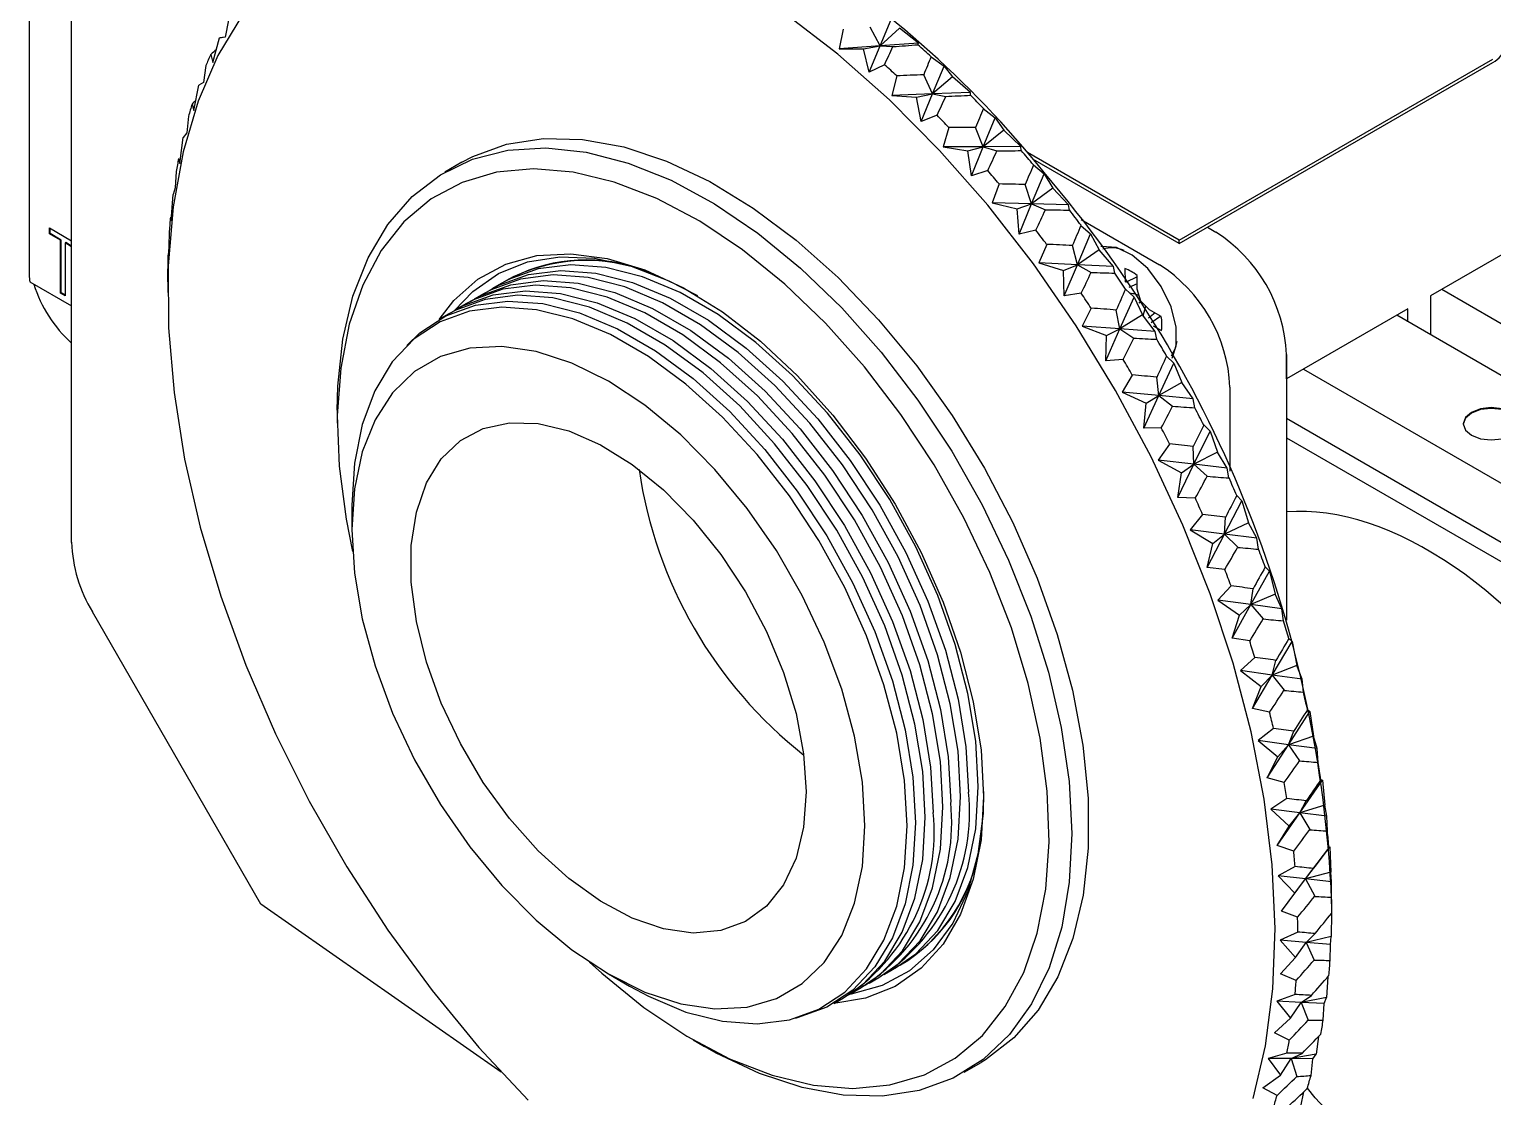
# Model space of a CAD drawing. Header units: inches. Extents: x 2.2 to 21.4, y 0.2 to 16.
# Drawn here: x 14.125 to 15.957, y 13.368 to 14.703 of the extents above; entities that cross this region are included whole.
import ezdxf

# ---------------------------------------------------------------- set-up
doc = ezdxf.new("R2010")
doc.units = ezdxf.units.IN
doc.header["$MEASUREMENT"] = 0

msp = doc.modelspace()

# ---------------------------------------------------------------- linework, layer by layer
at = {"color": 7, "linetype": 'Continuous', "lineweight": 25}
for p, q in [((14.1255, 15.2925), (14.1255, 14.3959)), ((14.1785, 14.0615), (14.1785, 15.0925)), ((14.3748, 14.7149), (14.3707, 14.6936)), ((15.1904, 14.6825), (15.2041, 14.7155)), ((14.3551, 14.6619), (14.3635, 14.6928)), ((14.3635, 14.6928), (14.3708, 14.6937)), ((14.3707, 14.6936), (14.3635, 14.6928)), ((15.1438, 14.7033), (15.1391, 14.6788)), ((15.1904, 14.6825), (15.1778, 14.7058)), ((15.2144, 14.7047), (15.1904, 14.6825)), ((15.2384, 14.686), (15.2144, 14.7047)), ((14.3525, 14.6717), (14.3551, 14.6619)), ((15.1904, 14.6825), (15.1391, 14.6788)), ((15.1391, 14.6788), (15.1694, 14.679)), ((15.1694, 14.679), (15.1904, 14.6825)), ((15.1766, 14.6495), (15.1694, 14.679)), ((15.1766, 14.6495), (15.1904, 14.6825)), ((15.2384, 14.686), (15.1904, 14.6825)), ((15.1904, 14.6825), (15.2062, 14.6816)), ((15.2376, 14.684), (15.2384, 14.686)), ((14.3466, 14.658), (14.3435, 14.6368)), ((15.1957, 14.659), (15.1766, 14.6495)), ((15.2541, 14.6689), (15.2702, 14.6572)), ((15.2559, 14.6225), (15.2702, 14.6572)), ((15.2702, 14.6572), (15.2809, 14.6439)), ((15.5644, 14.4394), (15.9569, 14.666)), ((15.5644, 14.4353), (15.9569, 14.6619)), ((14.3313, 14.6017), (14.3377, 14.6335)), ((14.3435, 14.6368), (14.3377, 14.6335)), ((15.2111, 14.645), (15.2051, 14.6206)), ((15.2559, 14.6225), (15.2448, 14.6463)), ((15.2809, 14.6439), (15.2559, 14.6225)), ((15.3035, 14.6243), (15.2809, 14.6439)), ((15.2559, 14.6225), (15.2051, 14.6206)), ((15.2051, 14.6206), (15.2359, 14.6182)), ((15.2359, 14.6182), (15.2559, 14.6225)), ((15.2417, 14.5878), (15.2359, 14.6182)), ((15.2417, 14.5878), (15.2559, 14.6225)), ((15.3035, 14.6243), (15.2559, 14.6225)), ((15.2559, 14.6225), (15.2724, 14.6194)), ((15.3035, 14.6208), (15.3035, 14.6243)), ((14.3292, 14.6098), (14.3313, 14.6017)), ((15.3194, 14.6042), (15.3342, 14.5927)), ((14.3247, 14.5946), (14.3225, 14.5737)), ((15.2616, 14.5957), (15.2417, 14.5878)), ((15.2764, 14.5803), (15.2691, 14.5561)), ((15.3193, 14.5564), (15.3097, 14.5805)), ((15.3193, 14.5564), (15.3342, 14.5927)), ((15.3342, 14.5927), (15.3451, 14.5769)), ((14.3138, 14.5354), (14.3182, 14.568)), ((14.3225, 14.5737), (14.3182, 14.568)), ((15.3451, 14.5769), (15.3193, 14.5564)), ((15.3663, 14.5567), (15.3451, 14.5769)), ((14.3123, 14.5418), (14.3138, 14.5354)), ((15.3193, 14.5564), (15.2691, 14.5561)), ((15.2691, 14.5561), (15.3002, 14.5512)), ((15.3002, 14.5512), (15.3193, 14.5564)), ((15.3044, 14.5201), (15.3002, 14.5512)), ((15.3044, 14.5201), (15.3193, 14.5564)), ((15.3663, 14.5567), (15.3193, 14.5564)), ((15.3193, 14.5564), (15.3362, 14.5511)), ((15.3669, 14.5516), (15.3663, 14.5567)), ((15.5644, 14.4394), (15.3745, 14.5491)), ((14.3094, 14.5253), (14.3081, 14.5048)), ((14.6667, 14.5369), (14.6455, 14.5246)), ((15.3249, 14.5265), (15.3044, 14.5201)), ((15.5644, 14.4353), (15.3814, 14.541)), ((15.3821, 14.5336), (15.3955, 14.5226)), ((14.3081, 14.5048), (14.3054, 14.4968)), ((15.3392, 14.5098), (15.3305, 14.4861)), ((15.3799, 14.4849), (15.3719, 14.5091)), ((15.3799, 14.4849), (15.3955, 14.5226)), ((15.3955, 14.5226), (15.4065, 14.5045)), ((14.303, 14.4638), (14.3054, 14.4968)), ((15.4065, 14.5045), (15.3799, 14.4849)), ((15.4261, 14.4838), (15.4065, 14.5045)), ((14.3021, 14.4684), (14.303, 14.4638)), ((15.3305, 14.4861), (15.3616, 14.4787)), ((15.3799, 14.4849), (15.3305, 14.4861)), ((15.3616, 14.4787), (15.3799, 14.4849)), ((15.3642, 14.4472), (15.3616, 14.4787)), ((15.3642, 14.4472), (15.3799, 14.4849)), ((15.3799, 14.4849), (15.3971, 14.4775)), ((15.4261, 14.4838), (15.3799, 14.4849)), ((15.4272, 14.4772), (15.4261, 14.4838)), ((14.1508, 14.4548), (14.1785, 14.4388)), ((14.1508, 14.4473), (14.1508, 14.4548)), ((14.1515, 14.4477), (14.1515, 14.4544)), ((14.3007, 14.4507), (14.3002, 14.4309)), ((15.3853, 14.4521), (15.3642, 14.4472)), ((15.4416, 14.458), (15.4537, 14.4476)), ((15.4419, 14.4653), (15.5397, 14.4088)), ((15.5998, 14.4557), (15.6104, 14.4496)), ((16.0311, 14.4577), (15.8791, 14.37)), ((14.1515, 14.4477), (14.1508, 14.4473)), ((14.1646, 14.4393), (14.1508, 14.4473)), ((14.1653, 14.4397), (14.1515, 14.4477)), ((14.1653, 14.4397), (14.1646, 14.4393)), ((14.1646, 14.3733), (14.1646, 14.4393)), ((14.1653, 14.3737), (14.1653, 14.4397)), ((14.1711, 14.4364), (14.1703, 14.436)), ((14.1703, 14.436), (14.1703, 14.37)), ((14.1785, 14.4313), (14.1703, 14.436)), ((14.1785, 14.4321), (14.1711, 14.4364)), ((15.3987, 14.4342), (15.3887, 14.4111)), ((15.4371, 14.4087), (15.4308, 14.4327)), ((15.4371, 14.4087), (15.4537, 14.4476)), ((15.4537, 14.4476), (15.4644, 14.4273)), ((15.5644, 14.4353), (15.5644, 14.4394)), ((14.2988, 14.3875), (14.2993, 14.4206)), ((14.3002, 14.4309), (14.2993, 14.4206)), ((15.4644, 14.4273), (15.4371, 14.4087)), ((15.4824, 14.4064), (15.4644, 14.4273)), ((15.3887, 14.4111), (15.4196, 14.4015)), ((15.4371, 14.4087), (15.3887, 14.4111)), ((15.4196, 14.4015), (15.4371, 14.4087)), ((15.4205, 14.3697), (15.4196, 14.4015)), ((15.4205, 14.3697), (15.4371, 14.4087)), ((15.4371, 14.4087), (15.4544, 14.3992)), ((15.4824, 14.4064), (15.4371, 14.4087)), ((15.4839, 14.3983), (15.4824, 14.4064)), ((15.4965, 14.4039), (15.4968, 14.3875)), ((15.5121, 14.378), (15.5118, 14.3954)), ((14.126, 14.3875), (14.1785, 14.3572)), ((14.2987, 14.3903), (14.2987, 14.374)), ((14.2987, 14.3903), (14.2988, 14.3875)), ((14.7168, 14.3857), (14.7045, 14.3786)), ((15.5118, 14.3935), (15.4973, 14.3867)), ((15.4973, 14.3781), (15.508, 14.3684)), ((15.5119, 14.385), (15.5014, 14.3804)), ((15.5166, 14.3633), (15.5121, 14.378)), ((15.8932, 14.3781), (16.15, 14.2299)), ((14.1653, 14.3737), (14.1646, 14.3733)), ((14.1703, 14.37), (14.1646, 14.3733)), ((14.1703, 14.3709), (14.1653, 14.3737)), ((14.6726, 14.3602), (14.6603, 14.3531)), ((14.6947, 14.3729), (14.6824, 14.3658)), ((15.4419, 14.3731), (15.4205, 14.3697)), ((15.4903, 14.3284), (15.508, 14.3684)), ((15.508, 14.3684), (15.5184, 14.346)), ((15.5173, 14.3627), (15.5141, 14.3608)), ((15.5272, 14.3524), (15.5166, 14.3633)), ((15.8791, 14.37), (15.8791, 14.321)), ((14.6505, 14.3474), (14.6382, 14.3403)), ((15.4544, 14.3543), (15.443, 14.3319)), ((15.4903, 14.3284), (15.4858, 14.352)), ((15.5184, 14.346), (15.4903, 14.3284)), ((15.5346, 14.3252), (15.5184, 14.346)), ((15.5195, 14.345), (15.5227, 14.3571)), ((15.5346, 14.3484), (15.526, 14.342)), ((15.5421, 14.3442), (15.5272, 14.3524)), ((15.5416, 14.3445), (15.5296, 14.3361)), ((15.8508, 14.3537), (15.6988, 14.2659)), ((16.8359, 13.7686), (15.8367, 14.3455)), ((15.8508, 14.3373), (15.8508, 14.3537)), ((15.443, 14.3319), (15.4736, 14.3202)), ((15.4903, 14.3284), (15.443, 14.3319)), ((15.4726, 14.2885), (15.4903, 14.3284)), ((15.4736, 14.3202), (15.4903, 14.3284)), ((15.4903, 14.3284), (15.5076, 14.3171)), ((15.5346, 14.3252), (15.4903, 14.3284)), ((15.532, 14.3322), (15.5424, 14.3264)), ((15.5364, 14.3156), (15.5346, 14.3252)), ((15.4726, 14.2885), (15.4736, 14.3202)), ((15.4944, 14.2904), (15.4726, 14.2885)), ((15.5391, 14.245), (15.558, 14.2858)), ((15.5487, 14.2946), (15.558, 14.2858)), ((15.558, 14.2858), (15.5679, 14.2615)), ((15.6988, 14.2965), (15.6988, 13.964)), ((15.6988, 14.2659), (15.6988, 14.2965)), ((15.5058, 14.2708), (15.4931, 14.2494)), ((15.5391, 14.245), (15.5364, 14.268)), ((15.72, 14.2781), (16.7192, 13.7013)), ((15.4931, 14.2494), (15.5231, 14.2356)), ((15.5391, 14.245), (15.4931, 14.2494)), ((15.5679, 14.2615), (15.5391, 14.245)), ((15.5822, 14.241), (15.5679, 14.2615)), ((15.6281, 14.2557), (15.6281, 14.1504)), ((15.5202, 14.2042), (15.5391, 14.245)), ((15.5202, 14.2042), (15.5231, 14.2356)), ((15.5231, 14.2356), (15.5391, 14.245)), ((15.5391, 14.245), (15.5562, 14.2318)), ((15.5822, 14.241), (15.5391, 14.245)), ((15.5842, 14.2299), (15.5822, 14.241)), ((14.5108, 14.227), (14.5108, 14.2107)), ((15.6988, 14.2169), (16.7571, 13.6059)), ((15.5421, 14.2047), (15.5202, 14.2042)), ((15.5829, 14.1592), (15.6032, 14.2006)), ((15.5952, 14.2083), (15.6032, 14.2006)), ((15.6032, 14.2006), (15.6123, 14.1745)), ((15.5524, 14.1845), (15.5383, 14.1641)), ((15.5829, 14.1592), (15.582, 14.1813)), ((15.6988, 14.1924), (16.7359, 13.5937)), ((15.5383, 14.1641), (15.5675, 14.1486)), ((15.5829, 14.1592), (15.5383, 14.1641)), ((15.5627, 14.1178), (15.5829, 14.1592)), ((15.5675, 14.1486), (15.5829, 14.1592)), ((15.6123, 14.1745), (15.5829, 14.1592)), ((15.5829, 14.1592), (15.5997, 14.1442)), ((15.6247, 14.1545), (15.5829, 14.1592)), ((15.6247, 14.1545), (15.6123, 14.1745)), ((15.5627, 14.1178), (15.5675, 14.1486)), ((15.6268, 14.142), (15.6247, 14.1545)), ((14.5292, 14.108), (14.5292, 14.0776)), ((15.5847, 14.1168), (15.5627, 14.1178)), ((15.6214, 14.0718), (15.6431, 14.1135)), ((15.6365, 14.12), (15.6431, 14.1135)), ((15.6431, 14.1135), (15.6514, 14.0859)), ((15.5938, 14.0963), (15.5783, 14.0771)), ((15.6214, 14.0718), (15.6224, 14.0928)), ((15.6514, 14.0859), (15.6214, 14.0718)), ((15.6618, 14.0667), (15.6514, 14.0859)), ((15.5783, 14.0771), (15.6066, 14.06)), ((15.6214, 14.0718), (15.5783, 14.0771)), ((15.5997, 14.03), (15.6214, 14.0718)), ((15.6066, 14.06), (15.6214, 14.0718)), ((15.6214, 14.0718), (15.6377, 14.0553)), ((15.6618, 14.0667), (15.6214, 14.0718)), ((15.6639, 14.0529), (15.6618, 14.0667)), ((15.5997, 14.03), (15.6066, 14.06)), ((15.6217, 14.0277), (15.5997, 14.03)), ((15.6722, 14.0307), (15.6775, 14.0255)), ((15.6542, 13.9836), (15.6775, 14.0255)), ((15.6775, 14.0255), (15.6846, 13.9966)), ((15.6294, 14.007), (15.6127, 13.9891)), ((15.6542, 13.9836), (15.657, 14.0034)), ((15.6846, 13.9966), (15.6542, 13.9836)), ((15.6931, 13.9784), (15.6846, 13.9966)), ((14.4154, 13.6089), (14.2044, 13.9744)), ((15.6127, 13.9891), (15.6399, 13.9706)), ((15.6542, 13.9836), (15.6127, 13.9891)), ((15.631, 13.9416), (15.6542, 13.9836)), ((15.6399, 13.9706), (15.6542, 13.9836)), ((15.6542, 13.9836), (15.6698, 13.9657)), ((15.6931, 13.9784), (15.6542, 13.9836)), ((15.695, 13.9633), (15.6931, 13.9784)), ((15.631, 13.9416), (15.6399, 13.9706)), ((15.6528, 13.9381), (15.631, 13.9416)), ((15.681, 13.8955), (15.7059, 13.9374)), ((15.7018, 13.9411), (15.7059, 13.9374)), ((15.7059, 13.9374), (15.7117, 13.9073)), ((15.6591, 13.9174), (15.6412, 13.901)), ((15.6412, 13.901), (15.667, 13.8813)), ((15.681, 13.8955), (15.6412, 13.901)), ((15.681, 13.8955), (15.6855, 13.9139)), ((15.7117, 13.9073), (15.681, 13.8955)), ((15.7183, 13.8904), (15.7117, 13.9073)), ((15.6561, 13.8537), (15.681, 13.8955)), ((15.667, 13.8813), (15.681, 13.8955)), ((15.681, 13.8955), (15.6957, 13.8764)), ((15.7183, 13.8904), (15.681, 13.8955)), ((15.7199, 13.8741), (15.7183, 13.8904)), ((15.6561, 13.8537), (15.667, 13.8813)), ((15.6777, 13.8489), (15.6561, 13.8537)), ((15.7014, 13.8084), (15.728, 13.85)), ((15.7251, 13.8522), (15.728, 13.85)), ((15.728, 13.85), (15.7325, 13.8191)), ((15.6825, 13.8285), (15.6634, 13.8135)), ((15.6634, 13.8135), (15.6878, 13.793)), ((15.7014, 13.8084), (15.6634, 13.8135)), ((15.7014, 13.8084), (15.7078, 13.8251)), ((15.7325, 13.8191), (15.7014, 13.8084)), ((15.7371, 13.8036), (15.7325, 13.8191)), ((15.6748, 13.7669), (15.7014, 13.8084)), ((15.6748, 13.7669), (15.6878, 13.793)), ((15.6878, 13.793), (15.7014, 13.8084)), ((15.7014, 13.8084), (15.7152, 13.7882)), ((15.7371, 13.8036), (15.7014, 13.8084)), ((15.7383, 13.7862), (15.7371, 13.8036)), ((15.696, 13.761), (15.6748, 13.7669)), ((15.7154, 13.7231), (15.7437, 13.7641)), ((15.7419, 13.7648), (15.7437, 13.7641)), ((15.7437, 13.7641), (15.7467, 13.7326)), ((15.6993, 13.741), (15.6791, 13.7277)), ((15.7154, 13.7231), (15.7234, 13.738)), ((15.6791, 13.7277), (15.702, 13.7065)), ((15.7154, 13.7231), (15.6791, 13.7277)), ((15.6871, 13.6821), (15.7154, 13.7231)), ((15.702, 13.7065), (15.7154, 13.7231)), ((15.7467, 13.7326), (15.7154, 13.7231)), ((15.7154, 13.7231), (15.728, 13.7021)), ((15.7494, 13.7188), (15.7154, 13.7231)), ((15.7494, 13.7188), (15.7467, 13.7326)), ((15.7501, 13.7005), (15.7494, 13.7188)), ((15.6871, 13.6821), (15.702, 13.7065)), ((15.7078, 13.6753), (15.6871, 13.6821)), ((15.7227, 13.6404), (15.7529, 13.6807)), ((15.752, 13.6796), (15.7529, 13.6807)), ((15.7529, 13.6807), (15.7541, 13.6488)), ((15.7095, 13.6559), (15.6883, 13.6442)), ((15.6883, 13.6442), (15.7094, 13.6226)), ((15.7227, 13.6404), (15.6883, 13.6442)), ((15.7227, 13.6404), (15.7324, 13.6534)), ((15.7541, 13.6488), (15.7227, 13.6404)), ((15.755, 13.6369), (15.7541, 13.6488)), ((15.6926, 13.6001), (15.7227, 13.6404)), ((15.7094, 13.6226), (15.7227, 13.6404)), ((15.7227, 13.6404), (15.7341, 13.6187)), ((15.755, 13.6369), (15.7227, 13.6404)), ((15.7552, 13.6176), (15.755, 13.6369)), ((14.716, 13.3989), (14.4154, 13.6089)), ((15.6926, 13.6001), (15.7094, 13.6226)), ((15.7554, 13.5984), (15.7554, 13.6147)), ((15.7127, 13.5925), (15.6926, 13.6001)), ((15.7553, 13.5975), (15.7548, 13.5684)), ((15.7129, 13.5739), (15.6908, 13.5639)), ((15.7234, 13.5611), (15.7346, 13.572)), ((15.6908, 13.5639), (15.7101, 13.5423)), ((15.7234, 13.5611), (15.6908, 13.5639)), ((15.7101, 13.5423), (15.7234, 13.5611)), ((15.7548, 13.5684), (15.7234, 13.5611)), ((15.7234, 13.5611), (15.7334, 13.539)), ((15.7539, 13.5585), (15.7234, 13.5611)), ((15.7534, 13.5386), (15.7539, 13.5585)), ((15.7539, 13.5585), (15.7548, 13.5684)), ((15.6915, 13.5218), (15.7101, 13.5423)), ((14.8502, 13.5216), (14.8765, 13.5064)), ((15.1764, 13.5102), (15.1887, 13.5173)), ((15.1985, 13.5229), (15.2108, 13.53)), ((15.7109, 13.5134), (15.6915, 13.5218)), ((15.7506, 13.5182), (15.7487, 13.4923)), ((15.1543, 13.4974), (15.1666, 13.5045)), ((15.1322, 13.4846), (15.1445, 13.4917)), ((15.7095, 13.4958), (15.6866, 13.4876)), ((15.6866, 13.4876), (15.704, 13.4661)), ((15.7173, 13.486), (15.6866, 13.4876)), ((15.704, 13.4661), (15.7173, 13.486)), ((15.7173, 13.486), (15.7299, 13.4948)), ((15.7487, 13.4923), (15.7173, 13.486)), ((15.7173, 13.486), (15.726, 13.4636)), ((15.7461, 13.4845), (15.7173, 13.486)), ((15.7448, 13.464), (15.7461, 13.4845)), ((15.7461, 13.4845), (15.7487, 13.4923)), ((15.6836, 13.4478), (15.704, 13.4661)), ((15.7023, 13.4389), (15.6836, 13.4478)), ((15.7389, 13.4434), (15.7359, 13.4211)), ((14.9563, 13.4391), (14.9704, 13.431)), ((15.2954, 13.3988), (15.3167, 13.411)), ((15.6993, 13.4224), (15.6758, 13.416)), ((15.6758, 13.416), (15.6912, 13.3949)), ((15.7046, 13.4158), (15.6758, 13.416)), ((15.6912, 13.3949), (15.7046, 13.4158)), ((15.7046, 13.4158), (15.7185, 13.4223)), ((15.7359, 13.4211), (15.7046, 13.4158)), ((15.7046, 13.4158), (15.7117, 13.3934)), ((15.7317, 13.4156), (15.7046, 13.4158)), ((15.7295, 13.3946), (15.7317, 13.4156)), ((15.7317, 13.4156), (15.7359, 13.4211)), ((15.6692, 13.379), (15.6912, 13.3949)), ((15.687, 13.3696), (15.6692, 13.379)), ((15.7201, 13.374), (15.7164, 13.3556))]:
    msp.add_line(p, q, dxfattribs=at)
at = {"color": 7, "linetype": 'Continuous', "lineweight": 25, "flags": 128}
for points in [[(14.3923, 14.7215), (14.3615, 14.6706), (14.3367, 14.6132), (14.3179, 14.5498), (14.3054, 14.4811), (14.2993, 14.4076), (14.2997, 14.33), (14.3066, 14.2491), (14.3198, 14.1657), (14.3394, 14.0805), (14.365, 13.9942), (14.3964, 13.9078), (14.4335, 13.822), (14.4757, 13.7376), (14.5228, 13.6555), (14.5742, 13.5763), (14.6295, 13.5008), (14.6882, 13.4297), (14.7498, 13.3637)], [(15.3249, 14.4832), (15.2647, 14.5518), (15.2019, 14.6151), (15.1372, 14.6723), (15.0712, 14.723)], [(14.6667, 14.5369), (14.6807, 14.5443), (14.7229, 14.5596), (14.7689, 14.5668), (14.818, 14.5656), (14.8695, 14.5561), (14.9228, 14.5385), (14.977, 14.5129), (15.0315, 14.4797), (15.0853, 14.4395), (15.1379, 14.3927), (15.1884, 14.34), (15.2362, 14.2822), (15.2805, 14.2201), (15.3207, 14.1545), (15.3564, 14.0864), (15.3869, 14.0167), (15.4119, 13.9464), (15.431, 13.8765), (15.4439, 13.808), (15.4504, 13.7417), (15.4506, 13.6788), (15.4442, 13.62), (15.4316, 13.5661), (15.4127, 13.518), (15.388, 13.4763), (15.3576, 13.4416), (15.3222, 13.4143), (15.3167, 13.411)], [(14.5108, 14.227), (14.5116, 14.2568), (14.5179, 14.3157), (14.5306, 14.3695), (14.5494, 14.4176), (14.5742, 14.4593), (14.6045, 14.4941), (14.64, 14.5213), (14.6801, 14.5407), (14.7242, 14.552), (14.7719, 14.555), (14.8223, 14.5496), (14.8748, 14.536), (14.9286, 14.5144), (14.9831, 14.485), (15.0373, 14.4482), (15.0906, 14.4046), (15.1422, 14.3548), (15.1915, 14.2995)], [(15.1705, 14.2809), (15.1219, 14.3355), (15.0708, 14.3846), (15.0181, 14.4273), (14.9645, 14.4632), (14.9107, 14.4916), (14.8576, 14.5121), (14.806, 14.5246), (14.7565, 14.5286), (14.71, 14.5244), (14.6671, 14.5117), (14.6283, 14.491), (14.5944, 14.4624), (14.5657, 14.4264), (14.5428, 14.3834), (14.5258, 14.3343), (14.5152, 14.2795), (14.5109, 14.22), (14.5132, 14.1567), (14.5219, 14.0903), (14.5301, 14.05)], [(15.6569, 13.3656), (15.6725, 13.4318), (15.6818, 13.503), (15.6846, 13.5786), (15.681, 13.6579), (15.6709, 13.7402), (15.6545, 13.8246), (15.6319, 13.9104), (15.6034, 13.9969), (15.5691, 14.0831), (15.5294, 14.1683), (15.4847, 14.2516), (15.4354, 14.3324), (15.382, 14.4099), (15.3249, 14.4832)], [(15.5558, 14.2919), (15.5608, 14.3075), (15.5608, 14.3306), (15.5543, 14.3562), (15.542, 14.3815), (15.5252, 14.4039), (15.5058, 14.4207), (15.4859, 14.4304), (15.4675, 14.4316), (15.4665, 14.4315)], [(14.6383, 14.3404), (14.6567, 14.3641), (14.6868, 14.3907), (14.7217, 14.4095), (14.7608, 14.4202), (14.8034, 14.4225), (14.8487, 14.4165), (14.896, 14.4022), (14.9443, 14.3799), (14.9928, 14.35), (15.0407, 14.3131), (15.087, 14.2697), (15.1311, 14.2206)], [(14.6578, 14.3514), (14.6804, 14.3753), (14.7125, 14.3977), (14.7491, 14.4123), (14.7894, 14.4187), (14.8328, 14.4169), (14.8785, 14.4069), (14.9257, 14.3888), (14.9616, 14.3702)], [(15.1887, 13.5173), (15.2127, 13.5341), (15.2402, 13.5632), (15.2621, 13.5994), (15.2781, 13.6421), (15.2878, 13.6904), (15.291, 13.7434), (15.2878, 13.8002), (15.2781, 13.8597), (15.2621, 13.9208), (15.2402, 13.9824), (15.2127, 14.0432), (15.1801, 14.1022), (15.1431, 14.1583), (15.1024, 14.2105), (15.0587, 14.2576), (15.0128, 14.299), (14.9655, 14.3338), (14.9179, 14.3613), (14.8706, 14.381), (14.8247, 14.3927), (14.781, 14.396), (14.7403, 14.3909), (14.7033, 14.3775), (14.6947, 14.3729)], [(14.6997, 14.3757), (14.7131, 14.3832), (14.7501, 14.3966), (14.7908, 14.4017), (14.8345, 14.3983), (14.8804, 14.3867), (14.9277, 14.3669), (14.9753, 14.3394), (15.0226, 14.3046), (15.0685, 14.2633), (15.1122, 14.2161), (15.1529, 14.164), (15.1899, 14.1079), (15.2225, 14.0489), (15.25, 13.988), (15.2719, 13.9265), (15.2879, 13.8654), (15.2976, 13.8059), (15.3008, 13.7491)], [(15.2108, 13.53), (15.2348, 13.5469), (15.2623, 13.576), (15.2842, 13.6122), (15.3002, 13.6548), (15.3099, 13.7031), (15.3131, 13.7562), (15.3099, 13.813), (15.3002, 13.8725), (15.2842, 13.9336), (15.2623, 13.9951), (15.2348, 14.056), (15.2022, 14.115), (15.1652, 14.1711), (15.1245, 14.2232), (15.0808, 14.2704), (15.0349, 14.3117), (14.9876, 14.3465), (14.94, 14.374), (14.8927, 14.3938), (14.8468, 14.4054), (14.8031, 14.4088), (14.7624, 14.4037), (14.7254, 14.3903), (14.7168, 14.3857)], [(15.1666, 13.5045), (15.1906, 13.5213), (15.2181, 13.5504), (15.24, 13.5867), (15.256, 13.6293), (15.2657, 13.6776), (15.2689, 13.7307), (15.2657, 13.7875), (15.256, 13.847), (15.24, 13.9081), (15.2181, 13.9696), (15.1906, 14.0305), (15.158, 14.0895), (15.121, 14.1456), (15.0803, 14.1977), (15.0366, 14.2449), (14.9907, 14.2862), (14.9434, 14.321), (14.8958, 14.3485), (14.8485, 14.3683), (14.8026, 14.3799), (14.7589, 14.3832), (14.7182, 14.3782), (14.6812, 14.3648), (14.6726, 14.3602)], [(14.6776, 14.3629), (14.691, 14.3704), (14.728, 14.3838), (14.7687, 14.3889), (14.8124, 14.3856), (14.8583, 14.3739), (14.9056, 14.3542), (14.9532, 14.3267), (15.0005, 14.2919), (15.0464, 14.2505), (15.0901, 14.2034), (15.1308, 14.1512), (15.1678, 14.0951), (15.2004, 14.0361), (15.2279, 13.9753), (15.2498, 13.9137), (15.2658, 13.8526), (15.2755, 13.7931), (15.2787, 13.7363)], [(14.5979, 14.3077), (14.6142, 14.3235), (14.6468, 14.3449), (14.6838, 14.3583), (14.7245, 14.3634), (14.7682, 14.3601), (14.8141, 14.3484), (14.8614, 14.3287), (14.909, 14.3011), (14.9563, 14.2664), (15.0022, 14.225), (15.0459, 14.1778), (15.0866, 14.1257), (15.1236, 14.0696), (15.1562, 14.0106), (15.1837, 13.9498), (15.2056, 13.8882), (15.2216, 13.8271), (15.2313, 13.7676), (15.2345, 13.7108)], [(15.1445, 13.4917), (15.1685, 13.5086), (15.196, 13.5377), (15.2179, 13.5739), (15.2339, 13.6166), (15.2436, 13.6649), (15.2468, 13.7179), (15.2436, 13.7747), (15.2339, 13.8342), (15.2179, 13.8953), (15.196, 13.9569), (15.1685, 14.0177), (15.1359, 14.0767), (15.0989, 14.1328), (15.0582, 14.1849), (15.0145, 14.2321), (14.9686, 14.2735), (14.9213, 14.3082), (14.8737, 14.3358), (14.8264, 14.3555), (14.7805, 14.3672), (14.7368, 14.3705), (14.6961, 14.3654), (14.6591, 14.352), (14.6505, 14.3474)], [(14.6555, 14.3501), (14.6689, 14.3577), (14.7059, 14.3711), (14.7466, 14.3761), (14.7903, 14.3728), (14.8362, 14.3612), (14.8835, 14.3414), (14.9311, 14.3139), (14.9784, 14.2791), (15.0243, 14.2378), (15.068, 14.1906), (15.1087, 14.1385), (15.1457, 14.0824), (15.1783, 14.0234), (15.2058, 13.9625), (15.2277, 13.901), (15.2437, 13.8399), (15.2534, 13.7804), (15.2566, 13.7236)], [(14.8765, 13.5064), (14.9003, 13.4937), (14.9472, 13.474), (14.9929, 13.4624), (15.0363, 13.4591), (15.0769, 13.4642), (15.1136, 13.4775), (15.146, 13.4988), (15.1733, 13.5278), (15.1951, 13.5638), (15.211, 13.6062), (15.2206, 13.6542), (15.2239, 13.707), (15.2206, 13.7635), (15.211, 13.8226), (15.1951, 13.8834), (15.1733, 13.9446), (15.146, 14.0051), (15.1136, 14.0637), (15.0769, 14.1195), (15.0363, 14.1713), (14.9929, 14.2182), (14.9472, 14.2594), (14.9003, 14.2939), (14.8529, 14.3213), (14.8059, 14.341), (14.7602, 14.3525), (14.7168, 14.3558), (14.6763, 14.3508), (14.6395, 14.3375), (14.6071, 14.3161), (14.5798, 14.2872), (14.558, 14.2512), (14.5421, 14.2088), (14.5325, 14.1607), (14.5292, 14.108), (14.5292, 14.108)], [(14.5292, 14.0776), (14.5325, 14.023), (14.5422, 13.9657), (14.5582, 13.9069), (14.5802, 13.8478), (14.6076, 13.7896), (14.64, 13.7335), (14.6767, 13.6806), (14.7169, 13.6321), (14.7598, 13.5888), (14.8046, 13.5517), (14.8503, 13.5216), (14.8959, 13.499), (14.9407, 13.4844), (14.9836, 13.4781), (15.0238, 13.4802), (15.0605, 13.4908), (15.0929, 13.5095), (15.1203, 13.536), (15.1423, 13.5697), (15.1583, 13.61), (15.168, 13.6561), (15.1713, 13.707), (15.168, 13.7616), (15.1583, 13.8189), (15.1423, 13.8777), (15.1203, 13.9368), (15.0929, 13.995), (15.0605, 14.0511), (15.0238, 14.104), (14.9836, 14.1525), (14.9407, 14.1958), (14.8959, 14.2329), (14.8503, 14.263), (14.8046, 14.2856), (14.7598, 14.3002), (14.7169, 14.3065), (14.6767, 14.3043), (14.64, 14.2938), (14.6076, 14.2751), (14.5802, 14.2486), (14.5582, 14.2149), (14.5422, 14.1746), (14.5325, 14.1285), (14.5292, 14.0776)], [(15.5614, 14.3127), (15.5591, 14.3033), (15.5544, 14.2942)], [(15.1915, 14.2995), (15.2376, 14.2394), (15.2799, 14.1754), (15.318, 14.1085), (15.3511, 14.0394), (15.3789, 13.9693), (15.401, 13.8991), (15.417, 13.8297), (15.4267, 13.7622), (15.4301, 13.6975), (15.427, 13.6366), (15.4175, 13.5801), (15.4017, 13.5291), (15.3798, 13.4841), (15.3523, 13.4458), (15.3193, 13.4147), (15.2815, 13.3914), (15.2393, 13.376), (15.1933, 13.3688), (15.1442, 13.37), (15.0926, 13.3795), (15.0394, 13.3972), (14.9851, 13.4227), (14.9704, 13.431)], [(14.8267, 13.5362), (14.8418, 13.5225), (14.8946, 13.4797), (14.9482, 13.4439), (15.0019, 13.4155), (15.055, 13.3949), (15.1067, 13.3825), (15.1561, 13.3784), (15.2026, 13.3827), (15.2456, 13.3953), (15.2843, 13.4161), (15.3183, 13.4447), (15.3469, 13.4807), (15.3699, 13.5236), (15.3868, 13.5728), (15.3975, 13.6275), (15.4017, 13.687), (15.3995, 13.7504), (15.3907, 13.8167), (15.3757, 13.885), (15.3545, 13.9544), (15.3275, 14.0237), (15.2951, 14.092), (15.2578, 14.1583), (15.216, 14.2215), (15.1705, 14.2809)], [(15.1311, 14.2206), (15.172, 14.1668), (15.2091, 14.1092), (15.2416, 14.0488), (15.2691, 13.9868), (15.291, 13.9241), (15.3069, 13.8619), (15.3165, 13.8014), (15.3198, 13.7436), (15.3165, 13.6895), (15.3068, 13.6402), (15.2909, 13.5964), (15.269, 13.559), (15.2415, 13.5287), (15.2089, 13.5059), (15.1718, 13.4912), (15.1323, 13.4847)], [(15.9799, 14.224), (15.9685, 14.2284), (15.9551, 14.23), (15.9417, 14.2284), (15.9304, 14.224), (15.9228, 14.2175), (15.9201, 14.2098), (15.9228, 14.202), (15.9304, 14.1955), (15.9417, 14.1911), (15.9551, 14.1896), (15.9685, 14.1911), (15.9799, 14.1955), (15.9874, 14.202), (15.9901, 14.2098), (15.9874, 14.2175), (15.9799, 14.224)], [(15.9799, 14.2232), (15.9685, 14.2276), (15.9551, 14.2291), (15.9417, 14.2276), (15.9304, 14.2232), (15.9228, 14.2167), (15.9201, 14.2094)], [(15.0977, 13.7494), (15.0945, 13.7054), (15.085, 13.6663), (15.0694, 13.633), (15.0481, 13.6064), (15.0217, 13.5872), (14.9908, 13.5759), (14.9564, 13.5728), (14.9191, 13.578), (14.8801, 13.5914), (14.8403, 13.6125), (14.8008, 13.6409), (14.7625, 13.6757), (14.7265, 13.7162), (14.6937, 13.7613), (14.665, 13.8097), (14.6411, 13.8603), (14.6226, 13.9117), (14.61, 13.9626), (14.6036, 14.0117), (14.6036, 14.0577), (14.61, 14.0994), (14.6226, 14.1358), (14.6411, 14.1658), (14.665, 14.1887), (14.6937, 14.204), (14.7265, 14.2112), (14.7625, 14.2102), (14.8008, 14.2009), (14.8403, 14.1836), (14.8801, 14.1588), (14.9191, 14.1271), (14.9564, 14.0892), (14.9908, 14.0463), (15.0217, 13.9994), (15.0481, 13.9498), (15.0694, 13.8986), (15.085, 13.8473), (15.0945, 13.7971), (15.0977, 13.7494)], [(15.3198, 13.7497), (15.319, 13.7224), (15.3126, 13.6713), (15.2999, 13.6253), (15.2812, 13.5852), (15.2568, 13.5518), (15.2272, 13.5256), (15.1927, 13.507), (15.1542, 13.4965), (15.1516, 13.4961)], [(15.2345, 13.7108), (15.2313, 13.6578), (15.2216, 13.6095), (15.2056, 13.5668), (15.1837, 13.5306), (15.1562, 13.5015), (15.1236, 13.48), (15.0866, 13.4666), (15.0838, 13.466)], [(16.1628, 13.2276), (16.1336, 13.2093), (16.0955, 13.195), (16.0539, 13.189), (16.0098, 13.1912), (15.9637, 13.2018), (15.9167, 13.2204), (15.8694, 13.2467), (15.8228, 13.2803), (15.7776, 13.3206), (15.7348, 13.3668), (15.7249, 13.3788)]]:
    msp.add_lwpolyline(points, dxfattribs=at)
at = {"color": 7, "linetype": 'Continuous', "lineweight": 25}
for centre, radius, start, end in [((14.4243, 13.7479), 1.2433, 38.6279, 59.1154), ((14.8075, 14.4659), 0.4994, 155.6629, 157.3816), ((14.3378, 13.6823), 1.3465, 47.1157, 48.0673), ((15.9465, 14.6848), 0.0251, 294.3747, 354.3052), ((14.2954, 13.6578), 1.3465, 47.149, 48.0362), ((14.2508, 13.593), 1.4712, 43.417, 44.314), ((14.893, 14.4352), 0.5902, 162.7984, 164.3359), ((14.2083, 13.5685), 1.4712, 43.4484, 44.2847), ((14.999, 14.4105), 0.6991, 169.1746, 170.548), ((14.1722, 13.5218), 1.5773, 39.9029, 40.7592), ((14.1297, 13.4974), 1.5772, 39.9329, 40.7312), ((14.261, 13.5493), 1.4957, 2.5052, 40.6667), ((15.1222, 14.3949), 0.8234, 174.8763, 176.1078), ((14.1086, 13.4709), 1.6588, 36.5214, 37.3494), ((14.0661, 13.4464), 1.6588, 36.5503, 37.3223), ((15.5069, 14.2878), 0.1921, 2.6055, 57.3945), ((14.823, 14.2023), 0.2119, 67.6556, 118.6819), ((14.8221, 14.2106), 0.2042, 71.8394, 119.4416), ((15.48, 14.3902), 0.0396, 66.8001, 106.3475), ((14.1986, 14.3961), 0.0731, 180.1141, 186.7555), ((14.0658, 13.4404), 1.7113, 33.2253, 34.0363), ((15.4807, 14.3573), 0.0492, 50.7588, 71.2099), ((15.4362, 14.247), 0.1921, 2.6055, 57.3945), ((14.2881, 14.4329), 0.1641, 197.1837, 228.0765), ((14.0234, 13.416), 1.7112, 33.2537, 34.0098), ((15.4909, 14.3344), 0.0521, 351.1299, 10.795), ((14.0486, 13.4295), 1.7317, 29.9711, 30.7757), ((14.0061, 13.405), 1.7317, 29.9992, 30.7494), ((14.0598, 13.4355), 1.7189, 26.7165, 27.5251), ((14.0174, 13.411), 1.7189, 26.7448, 27.4987), ((15.44, 14.2328), 0.5572, 188.2807, 231.7139), ((14.1008, 13.4548), 1.6737, 23.4194, 24.2425), ((14.0583, 13.4303), 1.6737, 23.4482, 24.2156), ((14.3588, 14.0677), 0.1804, 181.9565, 211.1437), ((14.1704, 13.483), 1.5985, 20.0361, 20.8848), ((14.1279, 13.4585), 1.5985, 20.0658, 20.8571), ((14.2659, 13.5153), 1.4977, 16.5195, 17.4058), ((14.2234, 13.4908), 1.4977, 16.5505, 17.3769), ((14.3827, 13.5468), 1.3767, 12.8173, 13.7548), ((14.3402, 13.5223), 1.3768, 12.8501, 13.7242), ((14.5147, 13.5732), 1.2421, 8.8703, 9.8745), ((14.4722, 13.5487), 1.2421, 8.9055, 9.8417), ((15.0341, 13.7113), 0.2458, 303.9484, 5.8332), ((15.0555, 13.7242), 0.2466, 304.5583, 5.7819), ((15.0115, 13.6987), 0.2464, 304.3832, 5.7967), ((14.655, 13.5912), 1.1005, 4.6107, 5.6992), ((15.107, 13.7124), 0.2098, 301.0439, 352.6078), ((15.1103, 13.7099), 0.206, 300.7706, 347.9376), ((14.6126, 13.5667), 1.1006, 4.6488, 5.6637), ((14.7965, 13.5983), 0.9589, 359.9602, 1.1535), ((14.754, 13.5738), 0.9589, 0.002, 1.1145), ((14.9319, 13.5938), 0.8233, 354.8301, 356.1509), ((14.8894, 13.5693), 0.8234, 354.8763, 356.1078), ((15.0551, 13.5782), 0.6991, 349.1231, 350.5961), ((15.0127, 13.5537), 0.6991, 349.1746, 350.548), ((15.1611, 13.5535), 0.5902, 342.7406, 344.3898), ((15.1187, 13.529), 0.5902, 342.7984, 344.3359)]:
    msp.add_arc(centre, radius, start, end, dxfattribs=at)
for centre, major_axis, ratio, start_param, end_param in [((13.3336, 13.0168), (1.796, 2.0963), 0.152758, 0.797229, 0.801774), ((13.4033, 13.057), (1.8682, 2.0874), 0.182706, 5.733826, 5.750321), ((16.6519, 14.9323), (2.4587, 0.2709), 0.045598, 4.07883, 4.094531), ((16.7215, 14.9725), (1.4518, 1.1477), 0.526105, 2.380009, 2.396866), ((13.3336, 13.0168), (2.6458, 1.3725), 0.332809, 0.607762, 0.625469), ((13.4033, 13.057), (1.9295, 2.0728), 0.205745, 5.718626, 5.735121), ((16.6519, 14.9323), (2.4033, 0.2531), 0.084802, 4.092114, 4.107815), ((13.3336, 13.0168), (1.7373, 2.0964), 0.125792, 0.814646, 0.817836), ((16.7215, 14.9725), (1.3823, 1.2845), 0.493046, 2.314723, 2.331579), ((13.3336, 13.0168), (2.6812, 1.292), 0.328549, 0.598478, 0.616185), ((13.4033, 13.057), (1.9916, 2.0516), 0.227005, 5.703987, 5.720483), ((16.6519, 14.9323), (2.3446, 0.2422), 0.126201, 4.103651, 4.119352), ((16.7215, 14.9725), (1.3328, 1.4035), 0.4503, 2.266548, 2.283404), ((13.3336, 13.0168), (2.7117, 1.211), 0.322198, 0.588835, 0.606543), ((13.4033, 13.057), (2.054, 2.0239), 0.246471, 5.689985, 5.70648), ((16.6519, 14.9323), (2.2829, 0.2389), 0.169818, 4.1128, 4.128502), ((16.7215, 14.9725), (1.3031, 1.5067), 0.402295, 2.234016, 2.250873), ((13.3336, 13.0168), (2.7368, 1.1302), 0.313791, 0.578715, 0.596422), ((13.4033, 13.057), (2.1166, 1.9897), 0.26412, 5.67667, 5.693165), ((16.6519, 14.9323), (2.2186, 0.2442), 0.215606, 4.118727, 4.134428), ((16.7215, 14.9725), (1.2905, 1.5971), 0.352193, 2.214164, 2.231021), ((13.3336, 13.0168), (2.7564, 1.0504), 0.303368, 0.568019, 0.585726), ((13.4033, 13.057), (2.1789, 1.9491), 0.279918, 5.664068, 5.680563), ((16.6519, 14.9323), (2.152, 0.2597), 0.263399, 4.120322, 4.136023), ((16.7215, 14.9725), (1.2919, 1.6772), 0.301998, 2.204045, 2.220901), ((13.3336, 13.0168), (2.7705, 0.9721), 0.290974, 0.556674, 0.574381), ((13.4033, 13.057), (2.2405, 1.9024), 0.293825, 5.65218, 5.668675), ((16.6519, 14.9323), (2.0834, 0.2872), 0.312815, 4.116105, 4.131806), ((16.7215, 14.9725), (1.3046, 1.7485), 0.252886, 2.201236, 2.218093), ((13.3336, 13.0168), (2.7789, 0.8958), 0.276654, 0.544633, 0.56234), ((13.4033, 13.057), (2.301, 1.8498), 0.305796, 5.640981, 5.657476), ((16.6519, 14.9323), (2.013, 0.3294), 0.363113, 4.104102, 4.119804), ((16.7215, 14.9725), (1.3263, 1.8124), 0.205505, 2.203881, 2.220738), ((15.8756, 13.6387), (-0.2521, 0.438), 0.57738, 2.357647, 6.017132), ((13.3336, 13.0168), (2.7816, 0.8222), 0.260451, 0.531875, 0.549583), ((13.4033, 13.057), (2.36, 1.7917), 0.315786, 5.630416, 5.646912), ((16.6519, 14.9323), (1.9405, 0.3898), 0.412965, 4.081766, 4.097467), ((16.7215, 14.9725), (1.3553, 1.8692), 0.160178, 2.210589, 2.227446), ((13.3336, 13.0168), (2.7787, 0.7516), 0.242406, 0.518408, 0.536115), ((13.4033, 13.057), (2.4169, 1.7285), 0.32375, 5.620409, 5.636904), ((16.6519, 14.9323), (1.8653, 0.4723), 0.460144, 4.046077, 4.061778), ((16.7215, 14.9725), (1.3902, 1.9196), 0.117041, 2.220319, 2.237176), ((13.3336, 13.0168), (2.7703, 0.6844), 0.222549, 0.504263, 0.52197), ((13.4033, 13.057), (2.4712, 1.6607), 0.32965, 5.610855, 5.62735), ((16.6519, 14.9323), (1.786, 0.5804), 0.501205, 3.994221, 4.009922), ((16.7215, 14.9725), (1.4301, 1.9636), 0.076121, 2.232284, 2.24914), ((13.3336, 13.0168), (2.7565, 0.6209), 0.200903, 0.489496, 0.507203), ((13.4033, 13.057), (2.5225, 1.589), 0.333454, 5.601631, 5.618127), ((16.6519, 14.9323), (1.701, 0.7142), 0.531498, 3.925382, 3.941083), ((16.7215, 14.9725), (1.474, 2.0014), 0.037387, 2.245877, 2.262734), ((13.3336, 13.0168), (2.7373, 0.5614), 0.177479, 0.474186, 0.491893), ((13.4033, 13.057), (2.5702, 1.5139), 0.33514, 5.592599, 5.609095), ((16.6519, 14.9323), (1.6103, 0.8675), 0.546153, 3.843463, 3.859165), ((16.7215, 14.9725), (1.5215, 2.033), 0.000778, 2.260627, 2.277483), ((13.3336, 13.0168), (2.713, 0.5061), 0.152274, 0.458435, 0.476142), ((13.4033, 13.057), (2.6139, 1.4362), 0.334698, 5.583611, 5.600107), ((16.6519, 14.9323), (1.5191, 1.0263), 0.542233, 3.758094, 3.773795), ((16.7215, 14.9725), (1.5719, 2.0583), 0.033778, 3.990174, 4.00703), ((13.3336, 13.0168), (2.6837, 0.4552), 0.125274, 0.442369, 0.460076), ((13.4033, 13.057), (2.6532, 1.3566), 0.332132, 5.574517, 5.591013), ((16.6519, 14.9323), (1.4365, 1.1763), 0.520566, 3.680732, 3.696433), ((16.7215, 14.9725), (1.6249, 2.0774), 0.06635, 3.974173, 3.991029), ((13.3336, 13.0168), (2.6496, 0.4089), 0.096451, 0.426137, 0.443844), ((13.4033, 13.057), (2.6877, 1.276), 0.327455, 5.565173, 5.581668), ((16.6519, 14.9323), (1.3709, 1.3095), 0.485189, 3.618797, 3.634498), ((16.7215, 14.9725), (1.6802, 2.0901), 0.097003, 3.957951, 3.974808), ((13.3336, 13.0168), (2.6108, 0.3676), 0.065763, 0.409918, 0.427625), ((13.4033, 13.057), (2.7171, 1.195), 0.320695, 5.555444, 5.57194), ((16.6519, 14.9323), (1.3254, 1.4251), 0.441087, 3.573918, 3.589619), ((16.7215, 14.9725), (1.7373, 2.0964), 0.125792, 3.941721, 3.958578)]:
    msp.add_ellipse(centre, major_axis=major_axis, ratio=ratio, start_param=start_param, end_param=end_param, dxfattribs=at)
msp.add_open_spline([(15.5144, 14.3705), (15.5128, 14.371), (15.509, 14.3721), (15.5051, 14.3727), (15.5029, 14.3731)], degree=3, knots=[0, 0, 0, 0, 0.42225, 1, 1, 1, 1], dxfattribs=at)

doc.saveas('drawing.dxf')
